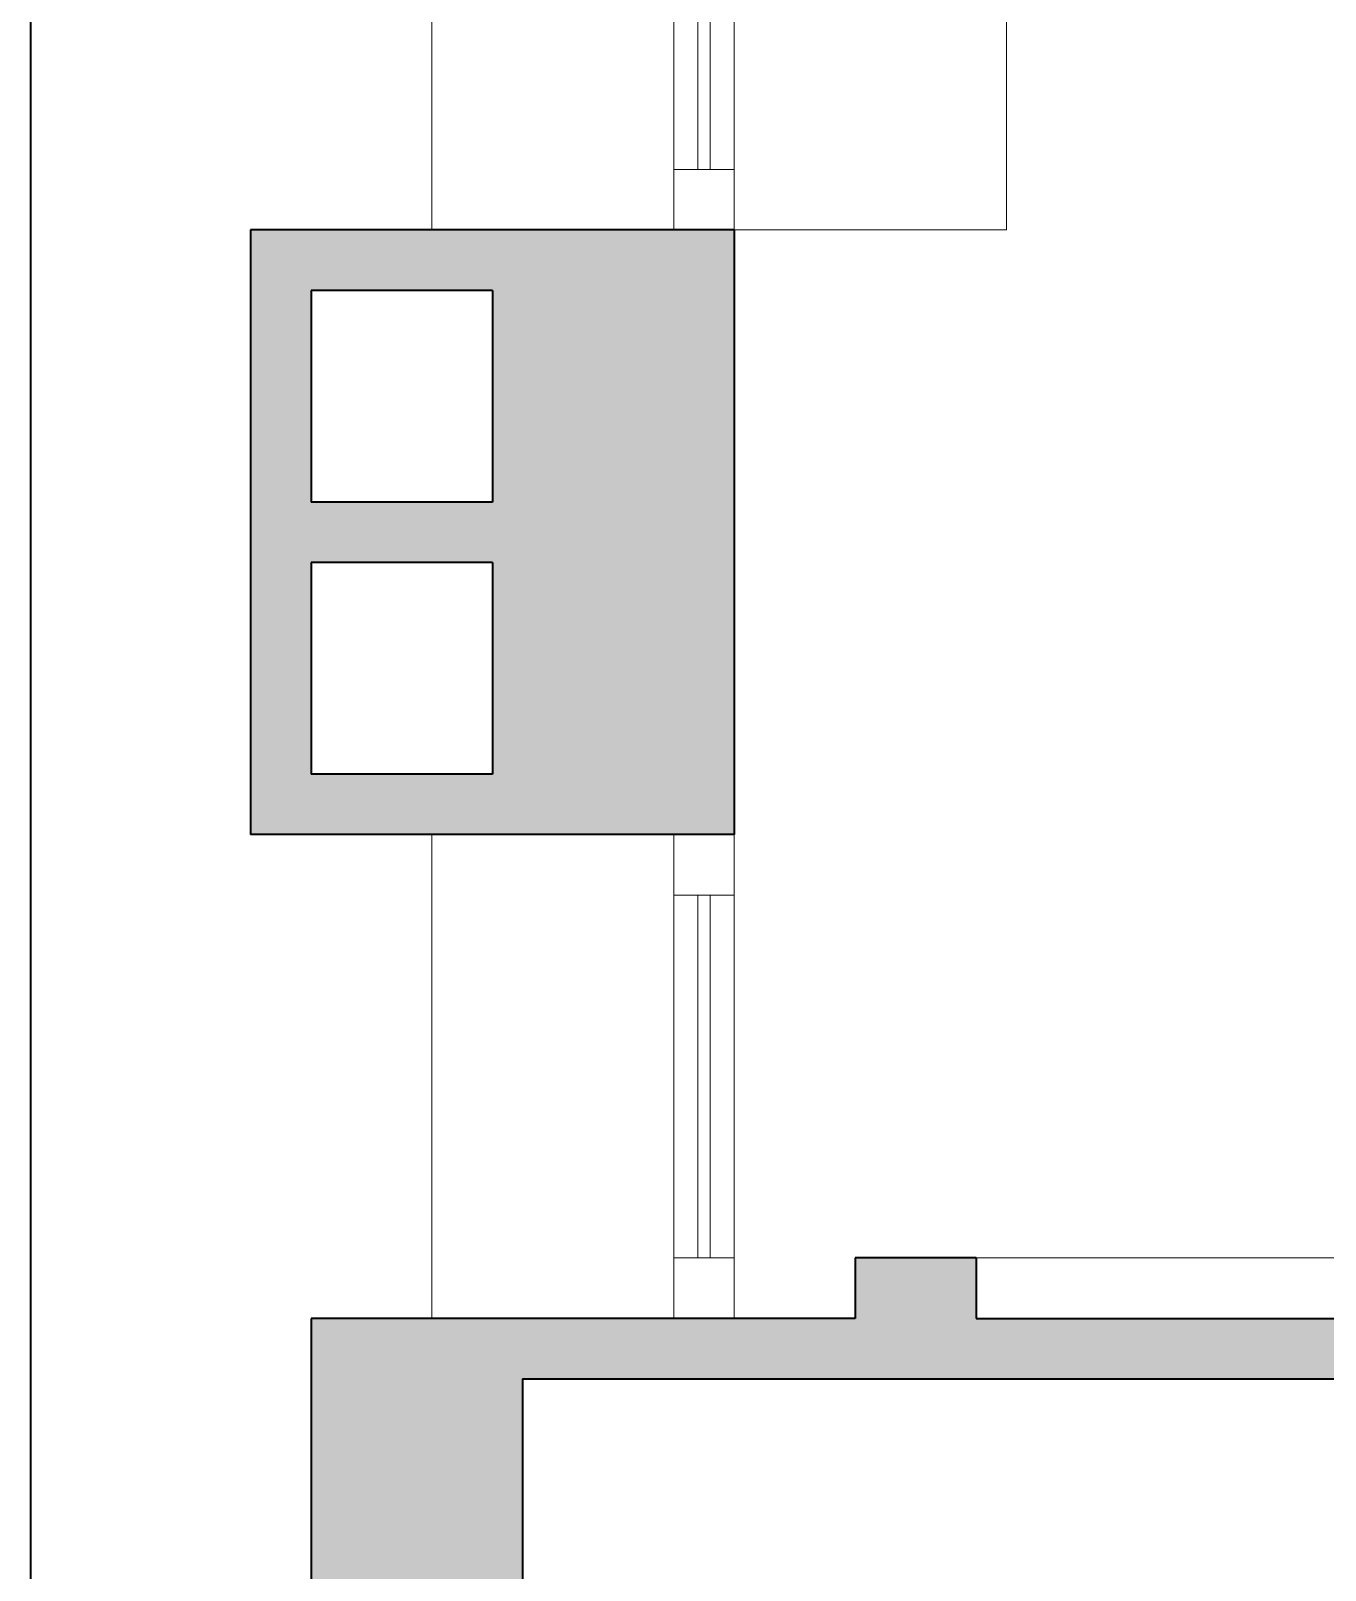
# Model space of a CAD drawing. Header units: millimetres. Extents: x 898 to 1196, y 229 to 443.
# Drawn here: x 1156.7 to 1158.841, y 400.333 to 402.878 of the extents above; entities that cross this region are included whole.
import ezdxf

# ---------------------------------------------------------------- set-up
doc = ezdxf.new("R2010")
doc.units = ezdxf.units.MM
for name, color, linetype, lineweight in [('p allége', 1, 'Continuous', 20), ('p hachure', 253, 'Continuous', 15), ('p menuiserie', 5, 'Continuous', 20), ('p mur', 7, 'Continuous', 40)]:
    doc.layers.add(name, color=color, linetype=linetype, lineweight=lineweight)

# ---------------------------------------------------------------- blocks, each defined once
blk = doc.blocks.new('*U23')
at = {"layer": 'p menuiserie'}
for p, q in [((0.8, 0), (0, 0)), ((0.1, 0), (0.1, -0.1)), ((0.7, 0), (0.7, -0.1)), ((0.7, -0.04), (0.1, -0.04)), ((0.7, -0.06), (0.1, -0.06)), ((0.8, -0.1), (0, -0.1))]:
    blk.add_line(p, q, dxfattribs=at)
blk = doc.blocks.new('*U24')
at = {"layer": 'p menuiserie'}
for p, q in [((0.8, 0), (0, 0)), ((0.1, 0), (0.1, -0.1)), ((0.7, 0), (0.7, -0.1)), ((0.7, -0.04), (0.1, -0.04)), ((0.7, -0.06), (0.1, -0.06)), ((0.8, -0.1), (0, -0.1))]:
    blk.add_line(p, q, dxfattribs=at)

msp = doc.modelspace()

# ---------------------------------------------------------------- hatches: boundary and pattern name
at = {"layer": 'p hachure', "transparency": 33554559}
h = msp.add_hatch(color=256, dxfattribs=at)
h.dxf.hatch_style = 1
h.paths.add_polyline_path([(1157.0635, 402.5491), (1157.0635, 401.5491), (1157.8635, 401.5491), (1157.8635, 402.5491)])
h.paths.add_polyline_path([(1157.1635, 401.9991), (1157.1635, 401.6491), (1157.4635, 401.6491), (1157.4635, 401.9991)], flags=16)
h.paths.add_polyline_path([(1157.1635, 402.4491), (1157.1635, 402.0991), (1157.4635, 402.0991), (1157.4635, 402.4491)], flags=16)
h = msp.add_hatch(color=256, dxfattribs=at)
h.dxf.hatch_style = 1
h.paths.add_polyline_path([(1157.5135, 400.6491), (1159.9635, 400.6491), (1159.9635, 402.5491), (1159.8635, 402.5491), (1159.8635, 400.7491), (1159.6635, 400.7491), (1159.6635, 400.8491), (1159.4635, 400.8491), (1159.4635, 400.7491), (1158.2635, 400.7491), (1158.2635, 400.8491), (1158.0635, 400.8491), (1158.0635, 400.7491), (1157.1635, 400.7491), (1157.1635, 395.8491), (1158.1635, 395.8491), (1158.1635, 396.4491), (1157.5135, 396.4491)])

# ---------------------------------------------------------------- linework, layer by layer
at = {"layer": 'p allége'}
for p, q in [((1158.3135, 405.2491), (1158.3135, 402.5491)), ((1157.3635, 403.3491), (1157.3635, 402.5491)), ((1157.8635, 402.5491), (1158.3135, 402.5491)), ((1157.3635, 401.5491), (1157.3635, 400.7491)), ((1159.4635, 400.8491), (1158.2635, 400.8491))]:
    msp.add_line(p, q, dxfattribs=at)
at = {"layer": 'p mur'}
for p, q in [((1157.8635, 402.5491), (1157.0635, 402.5491)), ((1157.0635, 402.5491), (1157.0635, 401.5491)), ((1157.8635, 402.5491), (1157.8635, 401.5491)), ((1157.4635, 402.4491), (1157.1635, 402.4491)), ((1157.1635, 402.4491), (1157.1635, 402.0991)), ((1157.4635, 402.4491), (1157.4635, 402.0991)), ((1157.4635, 402.0991), (1157.1635, 402.0991)), ((1157.4635, 401.9991), (1157.1635, 401.9991)), ((1157.1635, 401.9991), (1157.1635, 401.6491)), ((1157.4635, 401.9991), (1157.4635, 401.6491)), ((1157.4635, 401.6491), (1157.1635, 401.6491)), ((1157.8635, 401.5491), (1157.0635, 401.5491)), ((1158.2635, 400.8491), (1158.0635, 400.8491)), ((1158.0635, 400.8491), (1158.0635, 400.7491)), ((1158.2635, 400.8491), (1158.2635, 400.7491)), ((1158.0635, 400.7491), (1157.1635, 400.7491)), ((1157.1635, 400.7491), (1157.1635, 395.8491)), ((1158.2635, 400.7491), (1159.4635, 400.7491)), ((1157.5135, 400.6491), (1157.5135, 396.4491)), ((1157.5135, 400.6491), (1159.9635, 400.6491))]:
    msp.add_line(p, q, dxfattribs=at)
msp.add_lwpolyline([(1156.7, 413.4656), (1176.15, 413.4656), (1176.15, 395.3656), (1156.7, 395.3656)], close=True, dxfattribs=at)

# ---------------------------------------------------------------- block references
at = {"layer": 'p menuiserie', "rotation": 269.9999999999999}
for name, p in [('*U23', (1157.8635, 403.3491)), ('*U24', (1157.8635, 401.5491))]:
    msp.add_blockref(name, p, dxfattribs=at)

doc.saveas('drawing.dxf')
